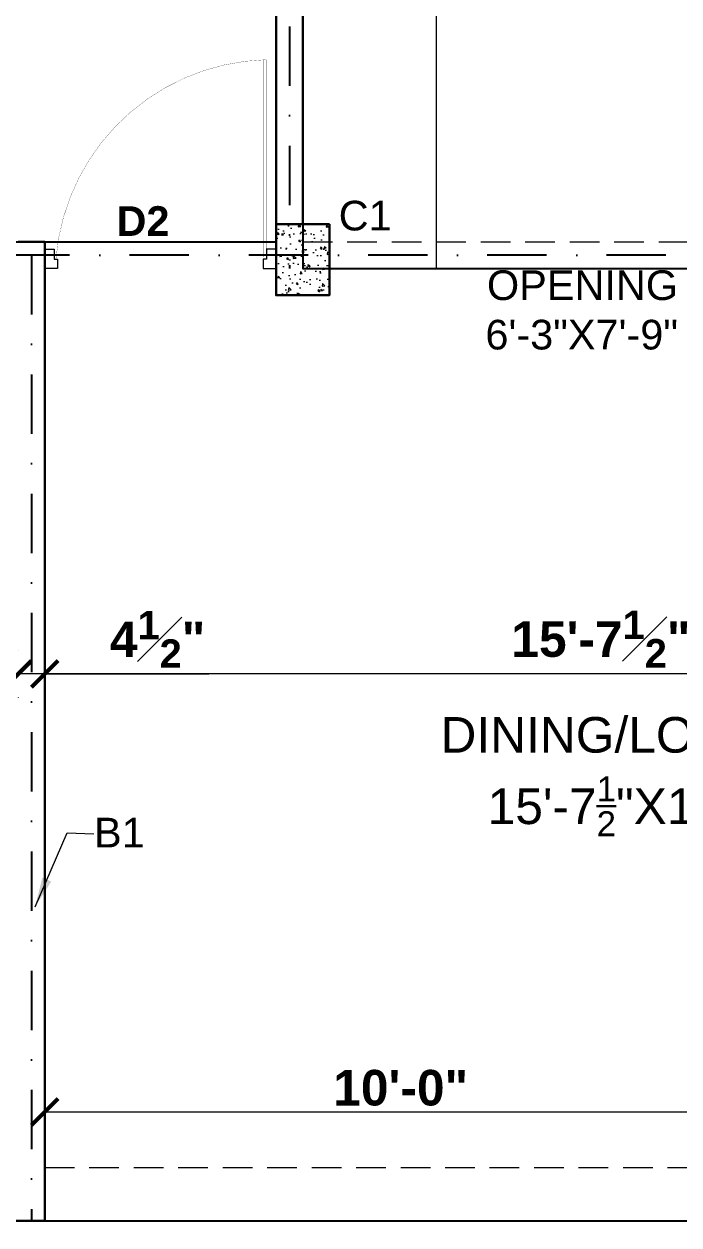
# Model space of a CAD drawing. Header units: feet. Extents: x 12125 to 16886, y -11859 to -10215.
# Drawn here: x 13854.8 to 13965.2, y -11277.7 to -11075.2 of the extents above; entities that cross this region are included whole.
import ezdxf

# ---------------------------------------------------------------- set-up
doc = ezdxf.new("R2010")
doc.units = ezdxf.units.FT
doc.header["$MEASUREMENT"] = 0
doc.header["$PDMODE"] = 2
doc.linetypes.add('DASHDOT', pattern=[1, 0.5, -0.25, 0, -0.25])
doc.linetypes.add('DASHED', pattern=[0.75, 0.5, -0.25])
doc.layers.get('0').update_dxf_attribs({"lineweight": 30})
for name, color, linetype, lineweight in [('BEAM', 3, 'Continuous', 15), ('DIM 01', 7, 'Continuous', 9), ('DOOR', 32, 'Continuous', 13), ('DOTTED', 15, 'DASHED', 18), ('HATCH', 9, 'Continuous', 20), ('JOINERY TEXT', 193, 'Continuous', 0), ('SANIT_FIXTURES', 13, 'Continuous', 15), ('TEXT', 7, 'Continuous', 30), ('WALL', 10, 'Continuous', 30)]:
    doc.layers.add(name, color=color, linetype=linetype, lineweight=lineweight)
for name, color, linetype, plot in [('BLK_1_FLR_1_KITCHEN', 4, 'Continuous', False), ('BLK_1_FLR_1_REGULAR_ROOM_1', 1, 'Continuous', False), ('BLK_1_FLR_1_REGULAR_ROOM_3', 1, 'Continuous', False)]:
    doc.layers.add(name, color=color, linetype=linetype, plot=plot)
doc.styles.add('AR. TEXT 01', font='arialbd.ttf')
doc.styles.add('p.h tex', font='techb___.ttf')
doc.styles.get("Standard").update_dxf_attribs({"font": 'ARIALN.TTF'})
doc.styles.add('TEX02', font='GARA.TTF')
doc.dimstyles.new('DIM 50', dxfattribs={"dimtxt": 6, "dimasz": 3, "dimexe": 6, "dimexo": 4, "dimgap": 0.3125, "dimtad": 1, "dimzin": 3, "dimdsep": 46, "dimlunit": 4, "dimtxsty": 'AR. TEXT 01', "dimblk": 'DOT', "dimcen": 0.09, "dimclrd": 256, "dimclre": 256, "dimclrt": 256, "dimazin": 0, "dimtfac": 0.8, "dimtofl": 0, "dimtmove": 1, "dimatfit": 3, "dimfxl": 6, "dimfxlon": 1, "dimfrac": 1, "dimtolj": 1, "dimtzin": 0, "dimlwd": -1, "dimlwe": -1, "dimarcsym": 1})

# ---------------------------------------------------------------- blocks, each defined once
blk = doc.blocks.new('D4')
for points in [[(-99.99999999417923, 1150.954666669233), (-48.39999999734573, 1150.954666669233), (-48.39999999734573, 1133.333333337214), (0, 1133.333333337214), (0, 1200), (-99.99999999417923, 1200), (-99.99999999417923, 1150.954666669233)], [(-99.99999999417923, 49.04533333076688), (-48.39999999734573, 49.04533333076688), (-48.39999999734573, 66.66666666278616), (0, 66.66666666278616), (0, 0), (-99.99999999417923, 0), (-99.99999999417923, 49.04533333076688)]]:
    blk.add_lwpolyline(points)
at = {"const_width": 1.11851519999287}
blk.add_lwpolyline([(-48.39999999734573, 1142.144000003223, 0.38341128429114), (-1083.385599992936, 51.76962119228118, 0.4142135623731)], format="xyb", dxfattribs=at)
blk.add_lwpolyline([(-1083.385599992936, 51.76962119228118), (-58.07999999960884, 51.76962119228118), (-58.07999999960884, 67.47881549099111), (-1083.385599992936, 67.47881549099111)], dxfattribs=at)
blk = doc.blocks.new('_ArchTick')
at = {"color": 0, "linetype": 'ByBlock', "const_width": 0.15}
blk.add_lwpolyline([(-0.5, -0.5), (0.5, 0.5)], dxfattribs=at)
blk = doc.blocks.new('*D164')
at = {"layer": 'Defpoints', "color": 0, "transparency": 16777216}
for p in [(13858.27765535151, -11184.76111860935), (13858.27765535151, -11184.76111860931), (14045.77765535156, -11184.76111860931)]:
    blk.add_point(p, dxfattribs=at)
at = {"layer": 'DIM 01', "transparency": 16777216}
for p, q in [((13858.27765535151, -11180.76111860935), (13858.27765535151, -11180.76111860931)), ((14045.77765535156, -11180.76111860931), (14045.77765535156, -11180.76111860931)), ((14045.77765535156, -11184.76111860931), (13858.27765535151, -11184.76111860931))]:
    blk.add_line(p, q, dxfattribs=at)
at = {"layer": 'DIM 01', "transparency": 16777216, "xscale": 4.5, "yscale": 4.5, "zscale": 4.5, "rotation": 180}
blk.add_blockref('_ArchTick', (13858.27765535151, -11184.76111860931), dxfattribs=at)
at = {"layer": 'DIM 01', "transparency": 16777216, "xscale": 4.5, "yscale": 4.5, "zscale": 4.5}
blk.add_blockref('_ArchTick', (14045.77765535156, -11184.76111860931), dxfattribs=at)
at = {"layer": 'DIM 01', "transparency": 16777216, "insert": (13952.02765535154, -11178.8957186093), "char_height": 6, "attachment_point": 5, "style": 'AR. TEXT 01'}
blk.add_mtext('\\A1;15\'-7{\\H0.800000x;\\S1#2;}"', dxfattribs=at)
blk = doc.blocks.new('*D165')
at = {"layer": 'Defpoints', "color": 0, "transparency": 16777216}
for p in [(13853.77765535153, -11184.76111860942), (13853.77765535153, -11184.76111860931), (13858.27765535151, -11184.76111860935)]:
    blk.add_point(p, dxfattribs=at)
at = {"layer": 'DIM 01', "transparency": 16777216}
for p, q in [((13853.77765535153, -11180.76111860942), (13853.77765535153, -11180.76111860931)), ((13858.27765535151, -11180.76111860935), (13858.27765535151, -11180.76111860931)), ((13858.27765535151, -11184.76111860931), (13853.77765535153, -11184.76111860931)), ((13858.27765535151, -11184.76111860931), (13885.95582086179, -11184.76111860931))]:
    blk.add_line(p, q, dxfattribs=at)
at = {"layer": 'DIM 01', "transparency": 16777216, "xscale": 4.5, "yscale": 4.5, "zscale": 4.5, "rotation": 180}
blk.add_blockref('_ArchTick', (13853.77765535153, -11184.76111860931), dxfattribs=at)
at = {"layer": 'DIM 01', "transparency": 16777216, "xscale": 4.5, "yscale": 4.5, "zscale": 4.5}
blk.add_blockref('_ArchTick', (13858.27765535151, -11184.76111860931), dxfattribs=at)
at = {"layer": 'DIM 01', "transparency": 16777216, "insert": (13877.29782086179, -11178.94671860931), "char_height": 6, "attachment_point": 5, "style": 'AR. TEXT 01'}
blk.add_mtext('\\A1;4{\\H0.800000x;\\S1#2;}"', dxfattribs=at)
blk = doc.blocks.new('*D166')
at = {"layer": 'Defpoints', "color": 0, "transparency": 16777216}
for p in [(13777.27765535157, -11184.80982961415), (13777.27765535157, -11184.80982961415), (13853.77765535153, -11184.76111860942)]:
    blk.add_point(p, dxfattribs=at)
at = {"layer": 'DIM 01', "transparency": 16777216}
for p, q in [((13853.77765535153, -11184.80982961415), (13777.27765535157, -11184.80982961415)), ((13777.27765535157, -11188.80982961415), (13777.27765535157, -11188.80982961415)), ((13853.77765535153, -11188.76111860942), (13853.77765535153, -11188.80982961415))]:
    blk.add_line(p, q, dxfattribs=at)
at = {"layer": 'DIM 01', "transparency": 16777216, "xscale": 4.5, "yscale": 4.5, "zscale": 4.5, "rotation": 180}
blk.add_blockref('_ArchTick', (13777.27765535157, -11184.80982961415), dxfattribs=at)
at = {"layer": 'DIM 01', "transparency": 16777216, "xscale": 4.5, "yscale": 4.5, "zscale": 4.5}
blk.add_blockref('_ArchTick', (13853.77765535153, -11184.80982961415), dxfattribs=at)
at = {"layer": 'DIM 01', "transparency": 16777216, "insert": (13827.62085023975, -11178.94442961415), "char_height": 6, "attachment_point": 5, "style": 'AR. TEXT 01'}
blk.add_mtext('\\A1;6\'-4{\\H0.800000x;\\S1#2;}"', dxfattribs=at)
blk = doc.blocks.new('*D182')
at = {"layer": 'Defpoints', "color": 0, "transparency": 16777216}
for p in [(13858.27765535153, -11258.62327774513), (13978.27765535154, -11272.45311382738), (13858.27765535153, -11276.9531138274)]:
    blk.add_point(p, dxfattribs=at)
at = {"layer": 'DIM 01', "transparency": 16777216}
for p, q in [((13858.27765535153, -11270.62327774513), (13858.27765535153, -11254.62327774513)), ((13978.27765535154, -11268.45311382738), (13978.27765535154, -11254.62327774513)), ((13978.27765535154, -11258.62327774513), (13858.27765535153, -11258.62327774513))]:
    blk.add_line(p, q, dxfattribs=at)
at = {"layer": 'DIM 01', "transparency": 16777216, "xscale": 4.5, "yscale": 4.5, "zscale": 4.5, "rotation": 180}
blk.add_blockref('_ArchTick', (13858.27765535153, -11258.62327774513), dxfattribs=at)
at = {"layer": 'DIM 01', "transparency": 16777216, "xscale": 4.5, "yscale": 4.5, "zscale": 4.5}
blk.add_blockref('_ArchTick', (13978.27765535154, -11258.62327774513), dxfattribs=at)
at = {"layer": 'DIM 01', "transparency": 16777216, "insert": (13918.27765535154, -11254.56327774513), "char_height": 6, "attachment_point": 5, "style": 'AR. TEXT 01'}
blk.add_mtext('\\A1;10\'-0"', dxfattribs=at)
blk = doc.blocks.new('_Dot')
at = {"color": 0, "linetype": 'ByBlock', "lineweight": -2}
blk.add_line((-0.5, 0), (-1, 0), dxfattribs=at)
at = {"color": 0, "linetype": 'ByBlock', "const_width": 0.5}
blk.add_lwpolyline([(-0.25, 0, 1), (0.25, 0, 1)], format="xyb", close=True, dxfattribs=at)
blk = doc.blocks.new('erfr')
at = {"layer": 'HATCH', "ltscale": 5}
h = blk.add_hatch(dxfattribs=at)
h.set_pattern_fill('AR-CONC', color=256, scale=0.5)
h.set_pattern_definition([(50, (-129.5326139105891, 557.8983111374251), (3.586300913003767, -0.3137606749129755), [0.375, -4.125]), (355, (-129.5326139105891, 557.8983111374251), (-0.6937566680650002, 3.760960668500056), [0.3, -3.299999999999998]), (100.45144446, (-129.2337555055892, 557.8721644174254), (2.89254423363556, 3.447199954843146), [0.3187009599999996, -3.505710559999997]), (46.18419999999998, (-129.5326139105891, 558.8983111374251), (5.33620665335786, -0.8275964039653825), [0.5624999999999993, -6.187499999999995]), (96.63563549, (-129.0879301855891, 558.8293446024255), (4.673309728371141, 4.870593003872752), [0.47805171, -5.258568799999999]), (351.1841639899997, (-129.5326139105891, 558.8983111374251), (4.673309725273866, 4.87059300134995), [0.45, -4.950000004999997]), (21, (-129.0326139105891, 558.6483111374255), (2.984535260592307, -2.013094453326694), [0.375, -4.125]), (326.0000000000001, (-129.0326139105891, 558.6483111374255), (1.216576659607909, 3.625750225234265), [0.3, -3.299999999999998]), (71.45144473999999, (-128.783902640589, 558.4805532674255), (4.201111883649856, 1.612655764031769), [0.31870095, -3.505710559999998]), (37.5, (-129.5326139105891, 557.8983111374251), (0.0607992765864533, 1.664469269156557), [0, -3.259999999999998, 0, -3.35, 0, -3.3125]), (7.499999999999999, (-129.5326139105891, 557.8983111374251), (1.315347687210743, 1.972058559411801), [0, -1.909999999999999, 0, -3.185, 0, -1.262499999999999]), (327.5, (-130.6476139105891, 557.8983111374251), (2.669112180862045, -0.1127743586718988), [0, -1.25, 0, -3.9, 0, -5.174999999999998]), (317.5, (-131.1476139105891, 557.8983111374251), (2.915930846711931, 0.5005249116615886), [0, -1.625, 0, -2.589999999999998, 0, -3.674999999999998])])
h.paths.add_polyline_path([(74703.77228014804, -75000.12003443622), (74715.77228014804, -75000.12003443622), (74715.77228014807, -74991.12003443622), (74703.77228014807, -74991.12003443622)])
at = {"layer": 'WALL', "color": 6, "ltscale": 5}
blk.add_lwpolyline([(74703.77228014807, -74991.12003443622), (74715.77228014807, -74991.12003443622), (74715.77228014804, -75000.12003443622), (74703.77228014804, -75000.12003443622)], close=True, dxfattribs=at)

msp = doc.modelspace()

# ---------------------------------------------------------------- linework, layer by layer
at = {"layer": 'BEAM', "linetype": 'DASHDOT', "lineweight": 25, "ltscale": 20}
for p, q in [((13899.52765535162, -10934.95311382745), (13899.52765535157, -11116.4531138275)), ((14023.27765535156, -11114.20311382747), (13772.77765535157, -11114.20311382747)), ((13856.02765535151, -11114.20311382747), (13856.02765535153, -11276.95311382738))]:
    msp.add_line(p, q, dxfattribs=at)
at = {"layer": 'BLK_1_FLR_1_KITCHEN', "color": 1}
msp.add_lwpolyline([(13982.77765535156, -10943.95311382193), (13901.77765535124, -10943.95311382193), (13901.77765535124, -11116.45311382748), (13982.77765535156, -11116.45311382748)], close=True, dxfattribs=at)
at = {"layer": 'BLK_1_FLR_1_REGULAR_ROOM_1', "color": 1}
msp.add_lwpolyline([(13777.27765535156, -11111.95311382748), (13897.27765535157, -11111.95311382748), (13897.27765535157, -10943.95311382737), (13777.27765535156, -10943.95311382737)], close=True, dxfattribs=at)
at = {"layer": 'BLK_1_FLR_1_REGULAR_ROOM_3', "color": 1}
msp.add_lwpolyline([(13777.27765535156, -11276.95311382738), (13978.27765535171, -11276.95311382738), (13978.27765535171, -11429.4531138276), (13777.27765535156, -11429.4531138276)], close=True, dxfattribs=at)
at = {"layer": 'DOTTED', "ltscale": 10}
for p, q in [((13901.77765535156, -11111.95311382748), (13982.77765535157, -11111.95311382747)), ((13906.27765535157, -11116.45311382748), (13982.77765535157, -11116.45311382747)), ((13858.27765535153, -11267.9531138274), (13978.27765535154, -11267.95311382738)), ((13858.27765535153, -11276.9531138274), (13978.27765535154, -11276.95311382738))]:
    msp.add_line(p, q, dxfattribs=at)
at = {"layer": 'SANIT_FIXTURES'}
for p, q in [((13924.27765535154, -10943.95311382731), (13924.27765535159, -11116.45311382748)), ((13906.27765535157, -11116.45311382748), (13937.77765535159, -11116.45311382748))]:
    msp.add_line(p, q, dxfattribs=at)
at = {"layer": 'WALL', "ltscale": 10}
for p, q in [((13897.27765535154, -10934.95311382747), (13897.27765535157, -11116.4531138275)), ((13901.77765535154, -10943.95311382748), (13901.77765535157, -11108.9531138274)), ((13897.27765535156, -11042.95311382737), (13897.27765535157, -11116.4531138275)), ((13858.2776553515, -11111.95311382748), (13858.2776553515, -11116.4531138275)), ((13858.2776553515, -11116.45311382748), (13858.27765535153, -11276.95311382738))]:
    msp.add_line(p, q, dxfattribs=at)
at = {"layer": 'WALL', "ltscale": 5}
for p, q in [((13858.2776553515, -11111.95311382748), (13853.7776553515, -11111.95311382748)), ((13858.2776553515, -11111.95311382748), (13858.2776553515, -11111.95311382748)), ((13858.2776553515, -11116.45311382748), (13858.2776553515, -11116.45311382748)), ((13858.27765535153, -11276.95311382738), (13777.27765535156, -11276.95311382738))]:
    msp.add_line(p, q, dxfattribs=at)

# ---------------------------------------------------------------- block references
at = {"layer": 'DOOR', "xscale": -0.0325, "yscale": 0.0325, "zscale": 0.0325, "rotation": 89.99999999966646}
msp.add_blockref('D4', (13897.27765535157, -11116.45311382751), dxfattribs=at)
at = {"layer": 'WALL', "rotation": 270}
msp.add_blockref('erfr', (88897.39768978783, 63594.81916632064), dxfattribs=at)

# ---------------------------------------------------------------- texts
at = {"layer": 'BEAM', "linetype": 'DASHDOT', "lineweight": 25, "ltscale": 20, "insert": (13866.58793140376, -11209.01989636767), "char_height": 5, "width": 14.41479268928015, "attachment_point": 1, "style": 'p.h tex'}
msp.add_mtext('\\A1;{\\fArial|b0|i0|c0|p34;\\H1.0003x;B1}', dxfattribs=at)
at = {"layer": 'JOINERY TEXT', "color": 6, "insert": (13907.8248863426, -11105.02508085305), "char_height": 5, "width": 9.823400606668926, "attachment_point": 1}
msp.add_mtext('{\\fArial|b0|i0|c0|p34;C1}', dxfattribs=at)
at = {"layer": 'JOINERY TEXT', "insert": (13870.37290530777, -11105.94488353482), "char_height": 5, "width": 9.823400606668926, "attachment_point": 1}
msp.add_mtext('{\\fArial|b1|i0|c0|p34;D2}', dxfattribs=at)
at = {"layer": 'TEXT', "char_height": 6, "style": 'TEX02'}
for s, insert, width, attachment_point in [('\\A1;{\\fArial|b0|i0|c0|p34;\\H0.8333x;OPENING\\P6\'-3"X7\'-9"}', (13965.03068076525, -11116.75418765833, 0.9035272477697599), 32.53323032293702, 3), ('\\A1;\\pi37.76802;{\\fArial|b0|i0|c0|p34;DINING/LOUNGE\\P\\pi45.72581;15\'-7\\H0.7x;\\S1/2;\\H1.42857x;"X12\'-3"}', (13887.21417658415, -11192.04361692857), 141.5033006446283, 1)]:
    msp.add_mtext(s, dxfattribs=dict(at, insert=insert, width=width, attachment_point=attachment_point))

# ---------------------------------------------------------------- dimensions: what is measured, and where the dimension line sits
at = {"layer": 'DIM 01'}
for base, p1, p2, picture, middle in [((13777.27765535157, -11184.80982961415), (13853.77765535153, -11184.76111860942), (13777.27765535157, -11184.80982961415), '*D166', (13827.62085023975, -11184.80982961415)), ((13853.77765535153, -11184.76111860931), (13858.27765535151, -11184.76111860935), (13853.77765535153, -11184.76111860942), '*D165', (13877.29782086179, -11184.76111860931))]:
    dim = msp.add_linear_dim(base=base, p1=p1, p2=p2, dimstyle='DIM 50', override={"dimtxt": 6, "dimasz": 4.5, "dimexe": 4, "dimgap": 1, "dimblk1": 'ArchTick', "dimblk2": 'ArchTick', "dimsah": 1, "dimfxl": 12}, dxfattribs=at)
    dim.commit()
    dim.dimension.update_dxf_attribs({"geometry": picture, "text_midpoint": middle, "dimtype": 160})
for base, p1, p2, picture, middle in [((13858.27765535151, -11184.76111860931), (14045.77765535156, -11184.76111860931), (13858.27765535151, -11184.76111860935), '*D164', (13952.02765535154, -11178.8957186093)), ((13858.27765535153, -11258.62327774513), (13978.27765535154, -11272.45311382738), (13858.27765535153, -11276.9531138274), '*D182', (13918.27765535154, -11254.56327774513))]:
    dim = msp.add_linear_dim(base=base, p1=p1, p2=p2, dimstyle='DIM 50', override={"dimtxt": 6, "dimasz": 4.5, "dimexe": 4, "dimgap": 1, "dimblk1": 'ArchTick', "dimblk2": 'ArchTick', "dimsah": 1, "dimfxl": 12}, dxfattribs=at)
    dim.commit()
    dim.dimension.update_dxf_attribs({"geometry": picture, "text_midpoint": middle})

# ---------------------------------------------------------------- leaders
at = {"layer": 'BEAM'}
msp.add_leader([(13856.64632809207, -11224.02786427076), (13862.0344271307, -11211.54895888272), (13866.57593115994, -11211.75518874763)], dimstyle='DIM 50', override={"dimasz": 5, "dimfxl": 1, "dimfxlon": 0, "dimarcsym": 0}, dxfattribs=at)

doc.saveas('drawing.dxf')
